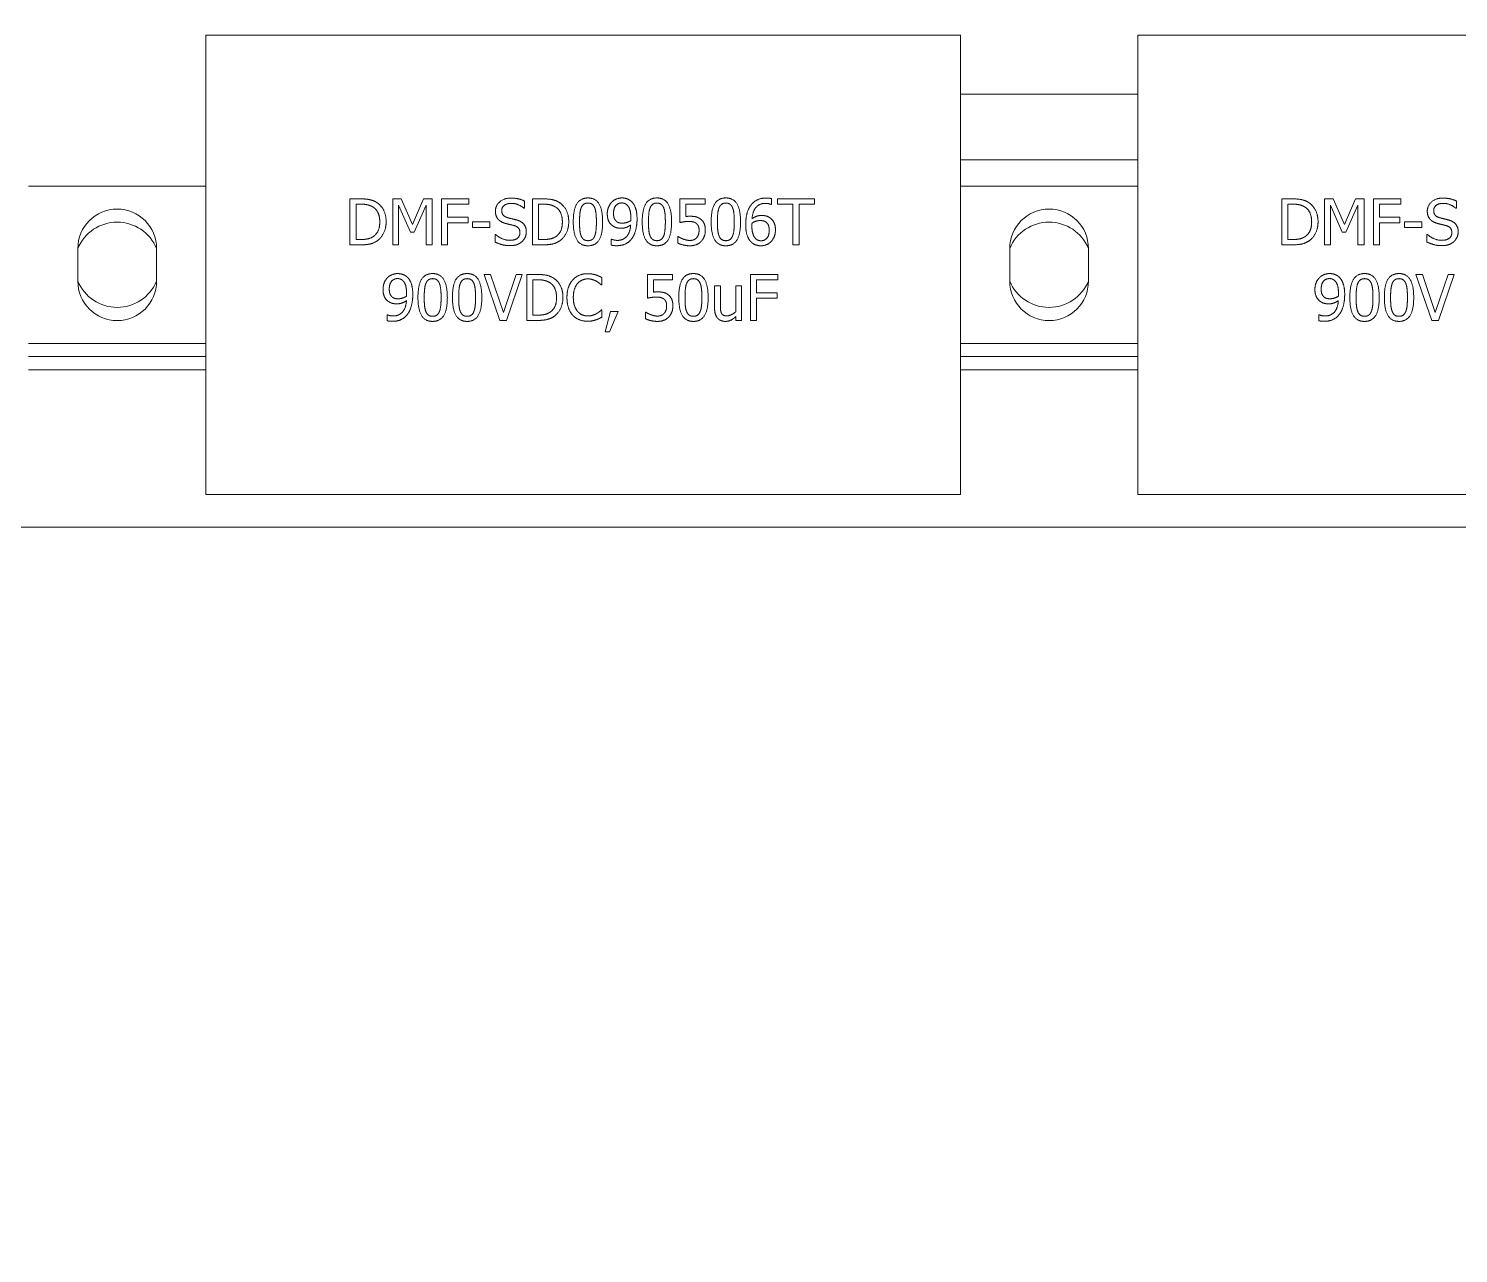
# Model space of a CAD drawing. Header units: millimetres. Extents: x 0 to 5940, y 0 to 4200.
# Drawn here: x 4458.3 to 4567.2, y 2918.2 to 3011.5 of the extents above; entities that cross this region are included whole.
import ezdxf

# ---------------------------------------------------------------- set-up
doc = ezdxf.new("R2010")
doc.units = ezdxf.units.MM
doc.header["$LTSCALE"] = 10
doc.layers.add('가시적인 것(ISO)', color=3, linetype='Continuous', lineweight=5, true_color=0x00ff00)
doc.layers.add('해치(ISO)', color=7, linetype='Continuous', lineweight=5)

msp = doc.modelspace()

# ---------------------------------------------------------------- hatches: boundary and pattern name
at = {"layer": '해치(ISO)'}
h = msp.add_hatch(dxfattribs=at)
h.set_pattern_fill('ANSI31', color=256, scale=254, angle=75.00018, style=0)
h.set_pattern_definition([(120.0002, (0, 0), (-27.49626, -15.87508), [])])
edge = h.paths.add_edge_path()
edge.add_line((4837.737, 3517.714), (4865.237, 3517.714))
edge.add_ellipse((4865.237, 3513.214), major_axis=(0, 4.5), ratio=1, start_angle=270, end_angle=360, ccw=False)
edge.add_line((4869.737, 3513.214), (4869.737, 3485.714))
edge.add_ellipse((4872.737, 3485.714), major_axis=(-3, 0), ratio=1, start_angle=0, end_angle=90)
edge.add_line((4872.737, 3482.714), (4874.737, 3482.714))
edge.add_line((4874.737, 3482.714), (4874.737, 3522.714))
edge.add_line((4874.737, 3522.714), (4834.737, 3522.714))
edge.add_line((4834.737, 3522.714), (4834.737, 3520.714))
edge.add_ellipse((4837.737, 3520.714), major_axis=(-3, 0), ratio=1, start_angle=0, end_angle=90)
edge = h.paths.add_edge_path()
edge.add_line((4079.337, 3482.714), (4081.337, 3482.714))
edge.add_ellipse((4081.337, 3485.714), major_axis=(0, -3), ratio=1, start_angle=0, end_angle=90)
edge.add_line((4084.337, 3485.714), (4084.337, 3513.214))
edge.add_ellipse((4088.837, 3513.214), major_axis=(-4.5, 0), ratio=1, start_angle=270, end_angle=360, ccw=False)
edge.add_line((4088.837, 3517.714), (4116.337, 3517.714))
edge.add_ellipse((4116.337, 3520.714), major_axis=(0, -3), ratio=1, start_angle=0, end_angle=90)
edge.add_line((4119.337, 3520.714), (4119.337, 3522.714))
edge.add_line((4119.337, 3522.714), (4079.337, 3522.714))
edge.add_line((4079.337, 3522.714), (4079.337, 3482.714))
edge = h.paths.add_edge_path()
edge.add_line((4079.337, 2817.314), (4079.337, 2777.314))
edge.add_line((4079.337, 2777.314), (4119.337, 2777.314))
edge.add_line((4119.337, 2777.314), (4119.337, 2779.314))
edge.add_ellipse((4116.337, 2779.314), major_axis=(3, 0), ratio=1, start_angle=0, end_angle=90)
edge.add_line((4116.337, 2782.314), (4088.576, 2782.314))
edge.add_ellipse((4088.576, 2786.814), major_axis=(0, -4.5), ratio=1, start_angle=269.50889, end_angle=360, ccw=False)
edge.add_line((4084.076, 2786.853), (4084.311, 2814.289))
edge.add_ellipse((4081.311, 2814.314), major_axis=(3, -0.026), ratio=1, start_angle=0, end_angle=90.49111)
edge.add_line((4081.311, 2817.314), (4079.337, 2817.314))
edge = h.paths.add_edge_path()
edge.add_line((4869.763, 2814.289), (4869.998, 2786.853))
edge.add_ellipse((4865.499, 2786.814), major_axis=(4.5, 0.039), ratio=1, start_angle=269.50889, end_angle=360, ccw=False)
edge.add_line((4865.499, 2782.314), (4837.737, 2782.314))
edge.add_ellipse((4837.737, 2779.314), major_axis=(0, 3), ratio=1, start_angle=0, end_angle=90)
edge.add_line((4834.737, 2779.314), (4834.737, 2777.314))
edge.add_line((4834.737, 2777.314), (4874.737, 2777.314))
edge.add_line((4874.737, 2777.314), (4874.737, 2817.314))
edge.add_line((4874.737, 2817.314), (4872.763, 2817.314))
edge.add_ellipse((4872.763, 2814.314), major_axis=(0, 3), ratio=1, start_angle=0, end_angle=90.49111)

# ---------------------------------------------------------------- linework, layer by layer
at = {"layer": '가시적인 것(ISO)'}
for p, q in [((4529.287, 3011.014), (4471.787, 3011.014)), ((4471.787, 3011.014), (4471.787, 2976.014)), ((4529.287, 2976.014), (4529.287, 3011.014)), ((4600.287, 3011.014), (4542.787, 3011.014)), ((4542.787, 3011.014), (4542.787, 2976.014)), ((4529.287, 3006.514), (4542.787, 3006.514)), ((4529.287, 3001.514), (4542.787, 3001.514)), ((4458.287, 2999.514), (4471.787, 2999.514)), ((4529.287, 2999.514), (4542.787, 2999.514)), ((4482.769, 2998.536), (4483.566, 2998.536)), ((4482.769, 2995.036), (4482.769, 2998.536)), ((4483.588, 2998.133), (4483.234, 2998.133)), ((4483.234, 2998.133), (4483.234, 2995.439)), ((4486.033, 2998.536), (4486.669, 2998.536)), ((4486.033, 2995.036), (4486.033, 2998.536)), ((4486.467, 2998.051), (4486.467, 2995.036)), ((4487.372, 2996.001), (4486.467, 2998.051)), ((4486.669, 2998.536), (4487.542, 2996.588)), ((4487.542, 2996.588), (4488.387, 2998.536)), ((4488.569, 2998.051), (4487.656, 2996.001)), ((4488.387, 2998.536), (4489.034, 2998.536)), ((4488.569, 2995.036), (4488.569, 2998.051)), ((4489.034, 2998.536), (4489.034, 2995.036)), ((4489.743, 2998.536), (4491.836, 2998.536)), ((4489.743, 2995.036), (4489.743, 2998.536)), ((4490.208, 2998.122), (4490.208, 2997.135)), ((4491.836, 2998.122), (4490.208, 2998.122)), ((4491.836, 2998.536), (4491.836, 2998.122)), ((4496.071, 2998.372), (4496.071, 2997.816)), ((4496.681, 2998.536), (4497.478, 2998.536)), ((4496.681, 2995.036), (4496.681, 2998.536)), ((4497.5, 2998.133), (4497.146, 2998.133)), ((4497.146, 2998.133), (4497.146, 2995.439)), ((4507.907, 2998.536), (4509.827, 2998.536)), ((4507.907, 2996.732), (4507.907, 2998.536)), ((4508.358, 2998.125), (4508.358, 2997.192)), ((4509.827, 2998.125), (4508.358, 2998.125)), ((4509.827, 2998.536), (4509.827, 2998.125)), ((4514.887, 2998.102), (4514.867, 2998.102)), ((4514.887, 2998.553), (4514.887, 2998.102)), ((4515.346, 2998.536), (4518.16, 2998.536)), ((4515.346, 2998.122), (4515.346, 2998.536)), ((4516.521, 2998.122), (4515.346, 2998.122)), ((4516.521, 2995.036), (4516.521, 2998.122)), ((4516.986, 2998.122), (4516.986, 2995.036)), ((4518.16, 2998.122), (4516.986, 2998.122)), ((4518.16, 2998.536), (4518.16, 2998.122)), ((4553.769, 2998.536), (4554.566, 2998.536)), ((4553.769, 2995.036), (4553.769, 2998.536)), ((4554.588, 2998.133), (4554.234, 2998.133)), ((4554.234, 2998.133), (4554.234, 2995.439)), ((4557.033, 2998.536), (4557.669, 2998.536)), ((4557.033, 2995.036), (4557.033, 2998.536)), ((4557.467, 2998.051), (4557.467, 2995.036)), ((4558.372, 2996.001), (4557.467, 2998.051)), ((4557.669, 2998.536), (4558.542, 2996.588)), ((4558.542, 2996.588), (4559.387, 2998.536)), ((4559.569, 2998.051), (4558.656, 2996.001)), ((4559.387, 2998.536), (4560.034, 2998.536)), ((4559.569, 2995.036), (4559.569, 2998.051)), ((4560.034, 2998.536), (4560.034, 2995.036)), ((4560.743, 2998.536), (4562.836, 2998.536)), ((4560.743, 2995.036), (4560.743, 2998.536)), ((4561.208, 2998.122), (4561.208, 2997.135)), ((4562.836, 2998.122), (4561.208, 2998.122)), ((4562.836, 2998.536), (4562.836, 2998.122)), ((4567.071, 2998.372), (4567.071, 2997.816)), ((4490.208, 2997.135), (4491.768, 2997.135)), ((4491.768, 2997.135), (4491.768, 2996.721)), ((4496.071, 2997.816), (4496.037, 2997.816)), ((4561.208, 2997.135), (4562.768, 2997.135)), ((4562.768, 2997.135), (4562.768, 2996.721)), ((4567.071, 2997.816), (4567.037, 2997.816)), ((4487.656, 2996.001), (4487.372, 2996.001)), ((4490.208, 2996.721), (4490.208, 2995.036)), ((4491.768, 2996.721), (4490.208, 2996.721)), ((4492.111, 2996.78), (4493.436, 2996.78)), ((4492.111, 2996.355), (4492.111, 2996.78)), ((4493.436, 2996.355), (4492.111, 2996.355)), ((4493.436, 2996.78), (4493.436, 2996.355)), ((4493.827, 2995.83), (4493.861, 2995.83)), ((4493.827, 2995.246), (4493.827, 2995.83)), ((4558.656, 2996.001), (4558.372, 2996.001)), ((4561.208, 2996.721), (4561.208, 2995.036)), ((4562.768, 2996.721), (4561.208, 2996.721)), ((4563.111, 2996.78), (4564.436, 2996.78)), ((4563.111, 2996.355), (4563.111, 2996.78)), ((4564.436, 2996.355), (4563.111, 2996.355)), ((4564.436, 2996.78), (4564.436, 2996.355)), ((4564.827, 2995.83), (4564.861, 2995.83)), ((4564.827, 2995.246), (4564.827, 2995.83)), ((4462.037, 2992.264), (4462.037, 2994.764)), ((4468.037, 2994.764), (4468.037, 2992.264)), ((4483.574, 2995.036), (4482.769, 2995.036)), ((4483.234, 2995.439), (4483.588, 2995.439)), ((4486.467, 2995.036), (4486.033, 2995.036)), ((4489.034, 2995.036), (4488.569, 2995.036)), ((4490.208, 2995.036), (4489.743, 2995.036)), ((4497.486, 2995.036), (4496.681, 2995.036)), ((4497.146, 2995.439), (4497.5, 2995.439)), ((4502.679, 2995.467), (4502.702, 2995.467)), ((4502.679, 2995.016), (4502.679, 2995.467)), ((4507.762, 2995.657), (4507.796, 2995.657)), ((4507.762, 2995.161), (4507.762, 2995.657)), ((4516.986, 2995.036), (4516.521, 2995.036)), ((4533.037, 2992.264), (4533.037, 2994.764)), ((4539.037, 2994.764), (4539.037, 2992.264)), ((4554.574, 2995.036), (4553.769, 2995.036)), ((4554.234, 2995.439), (4554.588, 2995.439)), ((4557.467, 2995.036), (4557.033, 2995.036)), ((4560.034, 2995.036), (4559.569, 2995.036)), ((4561.208, 2995.036), (4560.743, 2995.036)), ((4492.991, 2992.774), (4493.49, 2992.774)), ((4494.196, 2989.274), (4492.991, 2992.774)), ((4493.49, 2992.774), (4494.46, 2989.866)), ((4494.46, 2989.866), (4495.43, 2992.774)), ((4495.904, 2992.774), (4494.698, 2989.274)), ((4495.43, 2992.774), (4495.904, 2992.774)), ((4496.238, 2992.774), (4497.035, 2992.774)), ((4496.238, 2989.274), (4496.238, 2992.774)), ((4501.959, 2992.541), (4501.959, 2991.979)), ((4505.436, 2992.774), (4507.357, 2992.774)), ((4505.436, 2990.97), (4505.436, 2992.774)), ((4507.357, 2992.774), (4507.357, 2992.362)), ((4513.29, 2992.774), (4515.383, 2992.774)), ((4513.29, 2989.274), (4513.29, 2992.774)), ((4515.383, 2992.774), (4515.383, 2992.359)), ((4563.991, 2992.774), (4564.49, 2992.774)), ((4565.196, 2989.274), (4563.991, 2992.774)), ((4564.49, 2992.774), (4565.46, 2989.866)), ((4565.46, 2989.866), (4566.43, 2992.774)), ((4566.904, 2992.774), (4565.698, 2989.274)), ((4566.43, 2992.774), (4566.904, 2992.774)), ((4497.058, 2992.371), (4496.703, 2992.371)), ((4496.703, 2992.371), (4496.703, 2989.676)), ((4501.959, 2991.979), (4501.922, 2991.979)), ((4505.887, 2992.362), (4505.887, 2991.429)), ((4507.357, 2992.362), (4505.887, 2992.362)), ((4510.553, 2991.9), (4510.996, 2991.9)), ((4510.553, 2990.195), (4510.553, 2991.9)), ((4510.996, 2991.9), (4510.996, 2990.402)), ((4512.173, 2991.9), (4512.615, 2991.9)), ((4512.173, 2989.937), (4512.173, 2991.9)), ((4512.615, 2991.9), (4512.615, 2989.274)), ((4513.755, 2992.359), (4513.755, 2991.372)), ((4515.383, 2992.359), (4513.755, 2992.359)), ((4513.755, 2991.372), (4515.315, 2991.372)), ((4515.315, 2991.372), (4515.315, 2990.958)), ((4513.755, 2990.958), (4513.755, 2989.274)), ((4515.315, 2990.958), (4513.755, 2990.958)), ((4485.594, 2989.705), (4485.616, 2989.705)), ((4485.594, 2989.254), (4485.594, 2989.705)), ((4494.698, 2989.274), (4494.196, 2989.274)), ((4497.044, 2989.274), (4496.238, 2989.274)), ((4496.703, 2989.676), (4497.058, 2989.676)), ((4501.925, 2990.068), (4501.959, 2990.068)), ((4501.959, 2990.068), (4501.959, 2989.512)), ((4502.211, 2988.403), (4502.626, 2989.943)), ((4503.213, 2989.943), (4502.555, 2988.403)), ((4502.626, 2989.943), (4503.213, 2989.943)), ((4505.292, 2989.895), (4505.326, 2989.895)), ((4505.292, 2989.398), (4505.292, 2989.895)), ((4512.173, 2989.274), (4512.173, 2989.563)), ((4512.615, 2989.274), (4512.173, 2989.274)), ((4513.755, 2989.274), (4513.29, 2989.274)), ((4556.594, 2989.705), (4556.616, 2989.705)), ((4556.594, 2989.254), (4556.594, 2989.705)), ((4565.698, 2989.274), (4565.196, 2989.274)), ((4502.555, 2988.403), (4502.211, 2988.403)), ((4471.787, 2987.514), (4458.287, 2987.514)), ((4542.787, 2987.514), (4529.287, 2987.514)), ((4471.787, 2986.514), (4458.287, 2986.514)), ((4542.787, 2986.514), (4529.287, 2986.514)), ((4471.787, 2985.514), (4458.287, 2985.514)), ((4542.787, 2985.514), (4529.287, 2985.514)), ((4471.787, 2976.014), (4529.287, 2976.014)), ((4542.787, 2976.014), (4600.287, 2976.014)), ((4367.037, 2973.514), (4647.537, 2973.514))]:
    msp.add_line(p, q, dxfattribs=at)
for centre, radius, start, end in [((4465.037, 2994.764), 3, 0, 180), ((4536.037, 2994.764), 3, 0, 180), ((4465.037, 2993.514), 3.25, 22.61986, 157.38014), ((4536.037, 2993.514), 3.25, 22.61986, 157.38014), ((4465.037, 2993.514), 3.25, 202.61986, 337.38014), ((4465.037, 2992.264), 3, 180, 0), ((4536.037, 2993.514), 3.25, 202.61986, 337.38014), ((4536.037, 2992.264), 3, 180, 0)]:
    msp.add_arc(centre, radius, start, end, dxfattribs=at)
for points in [[(4483.566, 2998.536), (4484.059, 2998.536), (4484.621, 2998.389), (4484.819, 2998.258)], [(4484.513, 2997.924), (4484.326, 2998.034), (4483.903, 2998.133), (4483.588, 2998.133)], [(4485.043, 2996.789), (4485.043, 2997.192), (4484.777, 2997.762), (4484.513, 2997.924)], [(4484.819, 2998.258), (4485.157, 2998.034), (4485.528, 2997.294), (4485.528, 2996.783)], [(4493.853, 2997.597), (4493.853, 2998.023), (4494.517, 2998.599), (4495.03, 2998.599)], [(4495.061, 2998.196), (4494.738, 2998.196), (4494.338, 2997.892), (4494.338, 2997.646)], [(4495.03, 2998.599), (4495.325, 2998.599), (4495.847, 2998.482), (4496.071, 2998.372)], [(4496.037, 2997.816), (4495.87, 2997.969), (4495.348, 2998.196), (4495.061, 2998.196)], [(4497.478, 2998.536), (4497.971, 2998.536), (4498.533, 2998.389), (4498.731, 2998.258)], [(4498.425, 2997.924), (4498.238, 2998.034), (4497.815, 2998.133), (4497.5, 2998.133)], [(4498.955, 2996.789), (4498.955, 2997.192), (4498.689, 2997.762), (4498.425, 2997.924)], [(4498.731, 2998.258), (4499.069, 2998.034), (4499.44, 2997.294), (4499.44, 2996.783)], [(4499.786, 2996.783), (4499.786, 2997.731), (4500.334, 2998.607), (4500.907, 2998.607)], [(4500.907, 2998.219), (4500.711, 2998.219), (4500.459, 2998.034), (4500.385, 2997.85)], [(4500.907, 2998.607), (4501.483, 2998.607), (4502.024, 2997.699), (4502.024, 2996.786)], [(4501.42, 2997.855), (4501.349, 2998.034), (4501.102, 2998.219), (4500.907, 2998.219)], [(4502.376, 2997.399), (4502.376, 2997.668), (4502.552, 2998.116), (4502.705, 2998.278)], [(4502.705, 2998.278), (4502.85, 2998.434), (4503.272, 2998.607), (4503.488, 2998.607)], [(4503.485, 2998.224), (4503.196, 2998.224), (4502.852, 2997.81), (4502.852, 2997.419)], [(4503.925, 2998.026), (4503.823, 2998.139), (4503.61, 2998.224), (4503.485, 2998.224)], [(4503.488, 2998.607), (4503.729, 2998.607), (4504.12, 2998.445), (4504.265, 2998.292)], [(4504.171, 2997.101), (4504.171, 2997.456), (4504.041, 2997.904), (4503.925, 2998.026)], [(4504.265, 2998.292), (4504.446, 2998.099), (4504.645, 2997.475), (4504.645, 2996.996)], [(4505.039, 2996.783), (4505.039, 2997.731), (4505.587, 2998.607), (4506.16, 2998.607)], [(4506.16, 2998.219), (4505.964, 2998.219), (4505.711, 2998.034), (4505.638, 2997.85)], [(4506.16, 2998.607), (4506.735, 2998.607), (4507.277, 2997.699), (4507.277, 2996.786)], [(4506.673, 2997.855), (4506.602, 2998.034), (4506.355, 2998.219), (4506.16, 2998.219)], [(4510.292, 2996.783), (4510.292, 2997.731), (4510.84, 2998.607), (4511.412, 2998.607)], [(4511.412, 2998.219), (4511.217, 2998.219), (4510.964, 2998.034), (4510.891, 2997.85)], [(4511.412, 2998.607), (4511.988, 2998.607), (4512.53, 2997.699), (4512.53, 2996.786)], [(4511.926, 2997.855), (4511.855, 2998.034), (4511.608, 2998.219), (4511.412, 2998.219)], [(4512.921, 2996.573), (4512.921, 2997.03), (4513.109, 2997.765), (4513.304, 2998.037)], [(4513.304, 2998.037), (4513.494, 2998.304), (4514.096, 2998.601), (4514.49, 2998.601)], [(4514.427, 2998.196), (4513.991, 2998.196), (4513.455, 2997.606), (4513.404, 2997.027)], [(4514.867, 2998.102), (4514.802, 2998.136), (4514.564, 2998.196), (4514.427, 2998.196)], [(4514.49, 2998.601), (4514.606, 2998.601), (4514.81, 2998.579), (4514.887, 2998.553)], [(4554.566, 2998.536), (4555.059, 2998.536), (4555.621, 2998.389), (4555.819, 2998.258)], [(4555.513, 2997.924), (4555.326, 2998.034), (4554.903, 2998.133), (4554.588, 2998.133)], [(4556.043, 2996.789), (4556.043, 2997.192), (4555.777, 2997.762), (4555.513, 2997.924)], [(4555.819, 2998.258), (4556.157, 2998.034), (4556.528, 2997.294), (4556.528, 2996.783)], [(4564.853, 2997.597), (4564.853, 2998.023), (4565.517, 2998.599), (4566.03, 2998.599)], [(4566.061, 2998.196), (4565.738, 2998.196), (4565.338, 2997.892), (4565.338, 2997.646)], [(4566.03, 2998.599), (4566.325, 2998.599), (4566.847, 2998.482), (4567.071, 2998.372)], [(4567.037, 2997.816), (4566.87, 2997.969), (4566.348, 2998.196), (4566.061, 2998.196)], [(4494.08, 2996.965), (4493.972, 2997.081), (4493.853, 2997.393), (4493.853, 2997.597)], [(4494.658, 2996.656), (4494.477, 2996.704), (4494.19, 2996.849), (4494.08, 2996.965)], [(4494.338, 2997.646), (4494.338, 2997.424), (4494.573, 2997.161), (4494.795, 2997.101)], [(4494.795, 2997.101), (4494.942, 2997.061), (4495.37, 2996.959), (4495.512, 2996.917)], [(4495.512, 2996.917), (4495.872, 2996.806), (4496.207, 2996.361), (4496.207, 2996.035)], [(4500.385, 2997.85), (4500.314, 2997.671), (4500.263, 2997.127), (4500.263, 2996.783)], [(4501.548, 2996.786), (4501.548, 2997.146), (4501.491, 2997.677), (4501.42, 2997.855)], [(4502.756, 2996.505), (4502.569, 2996.65), (4502.376, 2997.09), (4502.376, 2997.399)], [(4502.852, 2997.419), (4502.852, 2997.197), (4502.966, 2996.911), (4503.091, 2996.809)], [(4503.536, 2996.687), (4503.686, 2996.687), (4504.032, 2996.792), (4504.163, 2996.88)], [(4504.163, 2996.88), (4504.166, 2996.914), (4504.171, 2997.03), (4504.171, 2997.101)], [(4504.645, 2996.996), (4504.645, 2996.562), (4504.449, 2995.785), (4504.259, 2995.527)], [(4505.638, 2997.85), (4505.567, 2997.671), (4505.516, 2997.127), (4505.516, 2996.783)], [(4506.801, 2996.786), (4506.801, 2997.146), (4506.744, 2997.677), (4506.673, 2997.855)], [(4508.599, 2996.817), (4508.406, 2996.817), (4508.023, 2996.758), (4507.907, 2996.732)], [(4508.358, 2997.192), (4508.443, 2997.203), (4508.607, 2997.212), (4508.675, 2997.212)], [(4509.172, 2996.656), (4509.073, 2996.744), (4508.778, 2996.817), (4508.599, 2996.817)], [(4508.675, 2997.212), (4508.945, 2997.212), (4509.316, 2997.124), (4509.487, 2996.993)], [(4509.487, 2996.993), (4509.66, 2996.863), (4509.847, 2996.466), (4509.847, 2996.148)], [(4510.891, 2997.85), (4510.82, 2997.671), (4510.769, 2997.127), (4510.769, 2996.783)], [(4512.053, 2996.786), (4512.053, 2997.146), (4511.997, 2997.677), (4511.926, 2997.855)], [(4513.404, 2997.027), (4513.571, 2997.144), (4513.923, 2997.271), (4514.132, 2997.271)], [(4514.028, 2996.883), (4513.863, 2996.883), (4513.554, 2996.783), (4513.404, 2996.69)], [(4514.476, 2996.761), (4514.382, 2996.834), (4514.149, 2996.883), (4514.028, 2996.883)], [(4514.132, 2997.271), (4514.337, 2997.271), (4514.643, 2997.189), (4514.81, 2997.064)], [(4514.81, 2997.064), (4515.003, 2996.919), (4515.19, 2996.471), (4515.19, 2996.171)], [(4565.08, 2996.965), (4564.972, 2997.081), (4564.853, 2997.393), (4564.853, 2997.597)], [(4565.658, 2996.656), (4565.477, 2996.704), (4565.19, 2996.849), (4565.08, 2996.965)], [(4565.338, 2997.646), (4565.338, 2997.424), (4565.573, 2997.161), (4565.795, 2997.101)], [(4565.795, 2997.101), (4565.942, 2997.061), (4566.37, 2996.959), (4566.512, 2996.917)], [(4566.512, 2996.917), (4566.872, 2996.806), (4567.207, 2996.361), (4567.207, 2996.035)], [(4484.555, 2995.671), (4484.799, 2995.836), (4485.043, 2996.381), (4485.043, 2996.789)], [(4485.528, 2996.783), (4485.528, 2996.304), (4485.14, 2995.533), (4484.814, 2995.317)], [(4493.861, 2995.83), (4494.091, 2995.615), (4494.673, 2995.377), (4494.942, 2995.377)], [(4495.291, 2996.497), (4495.129, 2996.542), (4494.86, 2996.605), (4494.658, 2996.656)], [(4494.942, 2995.377), (4495.328, 2995.377), (4495.722, 2995.697), (4495.722, 2995.961)], [(4495.722, 2995.961), (4495.722, 2996.171), (4495.515, 2996.432), (4495.291, 2996.497)], [(4496.207, 2996.035), (4496.207, 2995.827), (4496.04, 2995.43), (4495.889, 2995.291)], [(4498.468, 2995.671), (4498.711, 2995.836), (4498.955, 2996.381), (4498.955, 2996.789)], [(4499.44, 2996.783), (4499.44, 2996.304), (4499.052, 2995.533), (4498.726, 2995.317)], [(4500.907, 2994.962), (4500.328, 2994.962), (4499.786, 2995.862), (4499.786, 2996.783)], [(4500.263, 2996.783), (4500.263, 2996.415), (4500.308, 2995.921), (4500.382, 2995.728)], [(4500.382, 2995.728), (4500.45, 2995.547), (4500.703, 2995.351), (4500.907, 2995.351)], [(4502.024, 2996.786), (4502.024, 2995.845), (4501.477, 2994.962), (4500.907, 2994.962)], [(4501.423, 2995.72), (4501.491, 2995.893), (4501.548, 2996.426), (4501.548, 2996.786)], [(4503.431, 2996.298), (4503.238, 2996.298), (4502.918, 2996.383), (4502.756, 2996.505)], [(4503.091, 2996.809), (4503.181, 2996.735), (4503.406, 2996.687), (4503.536, 2996.687)], [(4503.139, 2995.374), (4503.598, 2995.374), (4504.123, 2995.981), (4504.16, 2996.542)], [(4504.16, 2996.542), (4503.973, 2996.415), (4503.632, 2996.298), (4503.431, 2996.298)], [(4506.16, 2994.962), (4505.581, 2994.962), (4505.039, 2995.862), (4505.039, 2996.783)], [(4505.516, 2996.783), (4505.516, 2996.415), (4505.561, 2995.921), (4505.635, 2995.728)], [(4505.635, 2995.728), (4505.703, 2995.547), (4505.955, 2995.351), (4506.16, 2995.351)], [(4507.277, 2996.786), (4507.277, 2995.845), (4506.73, 2994.962), (4506.16, 2994.962)], [(4506.676, 2995.72), (4506.744, 2995.893), (4506.801, 2996.426), (4506.801, 2996.786)], [(4509.37, 2996.151), (4509.37, 2996.338), (4509.268, 2996.576), (4509.172, 2996.656)], [(4509.192, 2995.581), (4509.28, 2995.686), (4509.37, 2995.964), (4509.37, 2996.151)], [(4509.847, 2996.148), (4509.847, 2995.896), (4509.685, 2995.464), (4509.538, 2995.306)], [(4511.412, 2994.962), (4510.834, 2994.962), (4510.292, 2995.862), (4510.292, 2996.783)], [(4510.769, 2996.783), (4510.769, 2996.415), (4510.814, 2995.921), (4510.888, 2995.728)], [(4510.888, 2995.728), (4510.956, 2995.547), (4511.208, 2995.351), (4511.412, 2995.351)], [(4512.53, 2996.786), (4512.53, 2995.845), (4511.983, 2994.962), (4511.412, 2994.962)], [(4511.929, 2995.72), (4511.997, 2995.893), (4512.053, 2996.426), (4512.053, 2996.786)], [(4513.307, 2995.28), (4513.126, 2995.47), (4512.921, 2996.108), (4512.921, 2996.573)], [(4513.404, 2996.69), (4513.401, 2996.639), (4513.395, 2996.542), (4513.395, 2996.469)], [(4513.395, 2996.469), (4513.395, 2996.105), (4513.537, 2995.66), (4513.645, 2995.544)], [(4514.081, 2995.345), (4514.365, 2995.345), (4514.714, 2995.748), (4514.714, 2996.151)], [(4514.714, 2996.151), (4514.714, 2996.366), (4514.6, 2996.659), (4514.476, 2996.761)], [(4515.19, 2996.171), (4515.19, 2995.901), (4515.012, 2995.445), (4514.861, 2995.291)], [(4555.555, 2995.671), (4555.799, 2995.836), (4556.043, 2996.381), (4556.043, 2996.789)], [(4556.528, 2996.783), (4556.528, 2996.304), (4556.14, 2995.533), (4555.814, 2995.317)], [(4564.861, 2995.83), (4565.091, 2995.615), (4565.673, 2995.377), (4565.942, 2995.377)], [(4566.291, 2996.497), (4566.129, 2996.542), (4565.86, 2996.605), (4565.658, 2996.656)], [(4565.942, 2995.377), (4566.328, 2995.377), (4566.722, 2995.697), (4566.722, 2995.961)], [(4566.722, 2995.961), (4566.722, 2996.171), (4566.515, 2996.432), (4566.291, 2996.497)], [(4567.207, 2996.035), (4567.207, 2995.827), (4567.04, 2995.43), (4566.889, 2995.291)], [(4484.814, 2995.317), (4484.547, 2995.15), (4484, 2995.036), (4483.574, 2995.036)], [(4483.588, 2995.439), (4483.897, 2995.439), (4484.365, 2995.538), (4484.555, 2995.671)], [(4494.976, 2994.974), (4494.596, 2994.974), (4494.063, 2995.133), (4493.827, 2995.246)], [(4495.889, 2995.291), (4495.722, 2995.138), (4495.297, 2994.974), (4494.976, 2994.974)], [(4498.726, 2995.317), (4498.459, 2995.15), (4497.912, 2995.036), (4497.486, 2995.036)], [(4497.5, 2995.439), (4497.81, 2995.439), (4498.278, 2995.538), (4498.468, 2995.671)], [(4500.907, 2995.351), (4501.1, 2995.351), (4501.352, 2995.535), (4501.423, 2995.72)], [(4503.077, 2994.968), (4502.983, 2994.968), (4502.77, 2994.988), (4502.679, 2995.016)], [(4502.702, 2995.467), (4502.762, 2995.433), (4503.011, 2995.374), (4503.139, 2995.374)], [(4504.259, 2995.527), (4504.058, 2995.255), (4503.491, 2994.968), (4503.077, 2994.968)], [(4506.16, 2995.351), (4506.352, 2995.351), (4506.605, 2995.535), (4506.676, 2995.72)], [(4508.678, 2994.962), (4508.429, 2994.962), (4507.941, 2995.073), (4507.762, 2995.161)], [(4507.796, 2995.657), (4507.85, 2995.618), (4508.051, 2995.516), (4508.173, 2995.47)], [(4508.173, 2995.47), (4508.312, 2995.422), (4508.542, 2995.368), (4508.687, 2995.368)], [(4509.538, 2995.306), (4509.39, 2995.147), (4508.951, 2994.962), (4508.678, 2994.962)], [(4508.687, 2995.368), (4508.829, 2995.368), (4509.095, 2995.47), (4509.192, 2995.581)], [(4511.412, 2995.351), (4511.605, 2995.351), (4511.858, 2995.535), (4511.929, 2995.72)], [(4514.079, 2994.962), (4513.843, 2994.962), (4513.455, 2995.121), (4513.307, 2995.28)], [(4513.645, 2995.544), (4513.744, 2995.433), (4513.959, 2995.345), (4514.081, 2995.345)], [(4514.861, 2995.291), (4514.705, 2995.13), (4514.314, 2994.962), (4514.079, 2994.962)], [(4555.814, 2995.317), (4555.547, 2995.15), (4555, 2995.036), (4554.574, 2995.036)], [(4554.588, 2995.439), (4554.897, 2995.439), (4555.365, 2995.538), (4555.555, 2995.671)], [(4565.976, 2994.974), (4565.596, 2994.974), (4565.063, 2995.133), (4564.827, 2995.246)], [(4566.889, 2995.291), (4566.722, 2995.138), (4566.297, 2994.974), (4565.976, 2994.974)], [(4485.29, 2991.636), (4485.29, 2991.906), (4485.466, 2992.354), (4485.619, 2992.515)], [(4485.619, 2992.515), (4485.764, 2992.671), (4486.186, 2992.844), (4486.402, 2992.844)], [(4486.399, 2992.462), (4486.11, 2992.462), (4485.767, 2992.047), (4485.767, 2991.656)], [(4486.839, 2992.263), (4486.737, 2992.376), (4486.524, 2992.462), (4486.399, 2992.462)], [(4486.402, 2992.844), (4486.643, 2992.844), (4487.034, 2992.683), (4487.179, 2992.53)], [(4487.179, 2992.53), (4487.361, 2992.337), (4487.559, 2991.713), (4487.559, 2991.233)], [(4487.953, 2991.021), (4487.953, 2991.968), (4488.501, 2992.844), (4489.074, 2992.844)], [(4489.074, 2992.456), (4488.878, 2992.456), (4488.626, 2992.271), (4488.552, 2992.087)], [(4489.074, 2992.844), (4489.649, 2992.844), (4490.191, 2991.937), (4490.191, 2991.024)], [(4489.587, 2992.093), (4489.516, 2992.271), (4489.269, 2992.456), (4489.074, 2992.456)], [(4490.58, 2991.021), (4490.58, 2991.968), (4491.127, 2992.844), (4491.7, 2992.844)], [(4491.7, 2992.456), (4491.504, 2992.456), (4491.252, 2992.271), (4491.178, 2992.087)], [(4491.7, 2992.844), (4492.276, 2992.844), (4492.818, 2991.937), (4492.818, 2991.024)], [(4492.214, 2992.093), (4492.143, 2992.271), (4491.896, 2992.456), (4491.7, 2992.456)], [(4497.035, 2992.774), (4497.529, 2992.774), (4498.09, 2992.626), (4498.289, 2992.496)], [(4498.289, 2992.496), (4498.626, 2992.271), (4498.998, 2991.531), (4498.998, 2991.021)], [(4499.741, 2992.354), (4499.951, 2992.589), (4500.524, 2992.836), (4500.878, 2992.836)], [(4500.878, 2992.836), (4501.054, 2992.836), (4501.363, 2992.785), (4501.494, 2992.745)], [(4501.494, 2992.745), (4501.607, 2992.708), (4501.843, 2992.603), (4501.959, 2992.541)], [(4507.822, 2991.021), (4507.822, 2991.968), (4508.369, 2992.844), (4508.942, 2992.844)], [(4508.942, 2992.456), (4508.746, 2992.456), (4508.494, 2992.271), (4508.42, 2992.087)], [(4508.942, 2992.844), (4509.518, 2992.844), (4510.06, 2991.937), (4510.06, 2991.024)], [(4509.455, 2992.093), (4509.384, 2992.271), (4509.138, 2992.456), (4508.942, 2992.456)], [(4556.29, 2991.636), (4556.29, 2991.906), (4556.466, 2992.354), (4556.619, 2992.515)], [(4556.619, 2992.515), (4556.764, 2992.671), (4557.186, 2992.844), (4557.402, 2992.844)], [(4557.399, 2992.462), (4557.11, 2992.462), (4556.767, 2992.047), (4556.767, 2991.656)], [(4557.839, 2992.263), (4557.737, 2992.376), (4557.524, 2992.462), (4557.399, 2992.462)], [(4557.402, 2992.844), (4557.643, 2992.844), (4558.034, 2992.683), (4558.179, 2992.53)], [(4558.179, 2992.53), (4558.361, 2992.337), (4558.559, 2991.713), (4558.559, 2991.233)], [(4558.953, 2991.021), (4558.953, 2991.968), (4559.501, 2992.844), (4560.074, 2992.844)], [(4560.074, 2992.456), (4559.878, 2992.456), (4559.626, 2992.271), (4559.552, 2992.087)], [(4560.074, 2992.844), (4560.649, 2992.844), (4561.191, 2991.937), (4561.191, 2991.024)], [(4560.587, 2992.093), (4560.516, 2992.271), (4560.269, 2992.456), (4560.074, 2992.456)], [(4561.58, 2991.021), (4561.58, 2991.968), (4562.127, 2992.844), (4562.7, 2992.844)], [(4562.7, 2992.456), (4562.504, 2992.456), (4562.252, 2992.271), (4562.178, 2992.087)], [(4562.7, 2992.844), (4563.276, 2992.844), (4563.818, 2991.937), (4563.818, 2991.024)], [(4563.214, 2992.093), (4563.143, 2992.271), (4562.896, 2992.456), (4562.7, 2992.456)], [(4485.67, 2990.743), (4485.483, 2990.887), (4485.29, 2991.327), (4485.29, 2991.636)], [(4485.767, 2991.656), (4485.767, 2991.435), (4485.88, 2991.148), (4486.005, 2991.046)], [(4487.085, 2991.338), (4487.085, 2991.693), (4486.955, 2992.141), (4486.839, 2992.263)], [(4488.552, 2992.087), (4488.481, 2991.908), (4488.43, 2991.364), (4488.43, 2991.021)], [(4489.715, 2991.024), (4489.715, 2991.384), (4489.658, 2991.914), (4489.587, 2992.093)], [(4491.178, 2992.087), (4491.107, 2991.908), (4491.056, 2991.364), (4491.056, 2991.021)], [(4492.341, 2991.024), (4492.341, 2991.384), (4492.284, 2991.914), (4492.214, 2992.093)], [(4497.983, 2992.161), (4497.795, 2992.271), (4497.373, 2992.371), (4497.058, 2992.371)], [(4498.513, 2991.026), (4498.513, 2991.429), (4498.246, 2991.999), (4497.983, 2992.161)], [(4499.304, 2991.021), (4499.304, 2991.46), (4499.528, 2992.113), (4499.741, 2992.354)], [(4500.101, 2992.079), (4499.954, 2991.9), (4499.789, 2991.358), (4499.789, 2991.021)], [(4500.876, 2992.439), (4500.652, 2992.439), (4500.252, 2992.254), (4500.101, 2992.079)], [(4501.528, 2992.271), (4501.395, 2992.345), (4501.08, 2992.439), (4500.876, 2992.439)], [(4501.922, 2991.979), (4501.86, 2992.036), (4501.667, 2992.195), (4501.528, 2992.271)], [(4505.887, 2991.429), (4505.972, 2991.44), (4506.137, 2991.449), (4506.205, 2991.449)], [(4506.205, 2991.449), (4506.474, 2991.449), (4506.846, 2991.361), (4507.016, 2991.231)], [(4508.42, 2992.087), (4508.349, 2991.908), (4508.298, 2991.364), (4508.298, 2991.021)], [(4509.583, 2991.024), (4509.583, 2991.384), (4509.526, 2991.914), (4509.455, 2992.093)], [(4556.67, 2990.743), (4556.483, 2990.887), (4556.29, 2991.327), (4556.29, 2991.636)], [(4556.767, 2991.656), (4556.767, 2991.435), (4556.88, 2991.148), (4557.005, 2991.046)], [(4558.085, 2991.338), (4558.085, 2991.693), (4557.955, 2992.141), (4557.839, 2992.263)], [(4559.552, 2992.087), (4559.481, 2991.908), (4559.43, 2991.364), (4559.43, 2991.021)], [(4560.715, 2991.024), (4560.715, 2991.384), (4560.658, 2991.914), (4560.587, 2992.093)], [(4562.178, 2992.087), (4562.107, 2991.908), (4562.056, 2991.364), (4562.056, 2991.021)], [(4563.341, 2991.024), (4563.341, 2991.384), (4563.284, 2991.914), (4563.214, 2992.093)], [(4486.345, 2990.536), (4486.152, 2990.536), (4485.832, 2990.621), (4485.67, 2990.743)], [(4486.005, 2991.046), (4486.096, 2990.972), (4486.32, 2990.924), (4486.45, 2990.924)], [(4486.053, 2989.611), (4486.513, 2989.611), (4487.037, 2990.218), (4487.074, 2990.78)], [(4487.074, 2990.78), (4486.887, 2990.652), (4486.547, 2990.536), (4486.345, 2990.536)], [(4486.45, 2990.924), (4486.6, 2990.924), (4486.946, 2991.029), (4487.077, 2991.117)], [(4487.077, 2991.117), (4487.08, 2991.151), (4487.085, 2991.267), (4487.085, 2991.338)], [(4487.559, 2991.233), (4487.559, 2990.799), (4487.363, 2990.022), (4487.173, 2989.764)], [(4489.074, 2989.2), (4488.495, 2989.2), (4487.953, 2990.099), (4487.953, 2991.021)], [(4488.43, 2991.021), (4488.43, 2990.652), (4488.475, 2990.158), (4488.549, 2989.966)], [(4490.191, 2991.024), (4490.191, 2990.082), (4489.644, 2989.2), (4489.074, 2989.2)], [(4489.59, 2989.957), (4489.658, 2990.13), (4489.715, 2990.663), (4489.715, 2991.024)], [(4491.7, 2989.2), (4491.122, 2989.2), (4490.58, 2990.099), (4490.58, 2991.021)], [(4491.056, 2991.021), (4491.056, 2990.652), (4491.102, 2990.158), (4491.175, 2989.966)], [(4492.818, 2991.024), (4492.818, 2990.082), (4492.27, 2989.2), (4491.7, 2989.2)], [(4492.216, 2989.957), (4492.284, 2990.13), (4492.341, 2990.663), (4492.341, 2991.024)], [(4498.025, 2989.909), (4498.269, 2990.073), (4498.513, 2990.618), (4498.513, 2991.026)], [(4498.998, 2991.021), (4498.998, 2990.541), (4498.609, 2989.77), (4498.283, 2989.554)], [(4499.744, 2989.671), (4499.534, 2989.897), (4499.304, 2990.578), (4499.304, 2991.021)], [(4499.789, 2991.021), (4499.789, 2990.66), (4499.962, 2990.141), (4500.113, 2989.963)], [(4506.128, 2991.055), (4505.936, 2991.055), (4505.553, 2990.995), (4505.436, 2990.97)], [(4506.701, 2990.893), (4506.602, 2990.981), (4506.307, 2991.055), (4506.128, 2991.055)], [(4506.9, 2990.388), (4506.9, 2990.575), (4506.798, 2990.814), (4506.701, 2990.893)], [(4506.721, 2989.818), (4506.809, 2989.923), (4506.9, 2990.201), (4506.9, 2990.388)], [(4507.016, 2991.231), (4507.189, 2991.1), (4507.376, 2990.703), (4507.376, 2990.385)], [(4507.376, 2990.385), (4507.376, 2990.133), (4507.215, 2989.702), (4507.067, 2989.543)], [(4508.942, 2989.2), (4508.363, 2989.2), (4507.822, 2990.099), (4507.822, 2991.021)], [(4508.298, 2991.021), (4508.298, 2990.652), (4508.344, 2990.158), (4508.417, 2989.966)], [(4510.06, 2991.024), (4510.06, 2990.082), (4509.512, 2989.2), (4508.942, 2989.2)], [(4509.458, 2989.957), (4509.526, 2990.13), (4509.583, 2990.663), (4509.583, 2991.024)], [(4510.996, 2990.402), (4510.996, 2990.192), (4511.027, 2989.917), (4511.081, 2989.815)], [(4557.345, 2990.536), (4557.152, 2990.536), (4556.832, 2990.621), (4556.67, 2990.743)], [(4557.005, 2991.046), (4557.096, 2990.972), (4557.32, 2990.924), (4557.45, 2990.924)], [(4557.053, 2989.611), (4557.513, 2989.611), (4558.037, 2990.218), (4558.074, 2990.78)], [(4558.074, 2990.78), (4557.887, 2990.652), (4557.547, 2990.536), (4557.345, 2990.536)], [(4557.45, 2990.924), (4557.6, 2990.924), (4557.946, 2991.029), (4558.077, 2991.117)], [(4558.077, 2991.117), (4558.08, 2991.151), (4558.085, 2991.267), (4558.085, 2991.338)], [(4558.559, 2991.233), (4558.559, 2990.799), (4558.363, 2990.022), (4558.173, 2989.764)], [(4560.074, 2989.2), (4559.495, 2989.2), (4558.953, 2990.099), (4558.953, 2991.021)], [(4559.43, 2991.021), (4559.43, 2990.652), (4559.475, 2990.158), (4559.549, 2989.966)], [(4561.191, 2991.024), (4561.191, 2990.082), (4560.644, 2989.2), (4560.074, 2989.2)], [(4560.59, 2989.957), (4560.658, 2990.13), (4560.715, 2990.663), (4560.715, 2991.024)], [(4562.7, 2989.2), (4562.122, 2989.2), (4561.58, 2990.099), (4561.58, 2991.021)], [(4562.056, 2991.021), (4562.056, 2990.652), (4562.102, 2990.158), (4562.175, 2989.966)], [(4563.818, 2991.024), (4563.818, 2990.082), (4563.27, 2989.2), (4562.7, 2989.2)], [(4563.216, 2989.957), (4563.284, 2990.13), (4563.341, 2990.663), (4563.341, 2991.024)], [(4485.991, 2989.205), (4485.897, 2989.205), (4485.684, 2989.225), (4485.594, 2989.254)], [(4485.616, 2989.705), (4485.676, 2989.671), (4485.925, 2989.611), (4486.053, 2989.611)], [(4487.173, 2989.764), (4486.972, 2989.492), (4486.405, 2989.205), (4485.991, 2989.205)], [(4488.549, 2989.966), (4488.617, 2989.784), (4488.87, 2989.588), (4489.074, 2989.588)], [(4489.074, 2989.588), (4489.267, 2989.588), (4489.519, 2989.773), (4489.59, 2989.957)], [(4491.175, 2989.966), (4491.243, 2989.784), (4491.496, 2989.588), (4491.7, 2989.588)], [(4491.7, 2989.588), (4491.893, 2989.588), (4492.145, 2989.773), (4492.216, 2989.957)], [(4498.283, 2989.554), (4498.017, 2989.387), (4497.469, 2989.274), (4497.044, 2989.274)], [(4497.058, 2989.676), (4497.367, 2989.676), (4497.835, 2989.776), (4498.025, 2989.909)], [(4500.87, 2989.211), (4500.53, 2989.211), (4499.954, 2989.441), (4499.744, 2989.671)], [(4500.113, 2989.963), (4500.26, 2989.79), (4500.654, 2989.614), (4500.876, 2989.614)], [(4501.494, 2989.313), (4501.341, 2989.262), (4501.08, 2989.211), (4500.87, 2989.211)], [(4500.876, 2989.614), (4501.077, 2989.614), (4501.42, 2989.713), (4501.553, 2989.787)], [(4501.959, 2989.512), (4501.843, 2989.458), (4501.639, 2989.359), (4501.494, 2989.313)], [(4501.553, 2989.787), (4501.681, 2989.861), (4501.871, 2990.014), (4501.925, 2990.068)], [(4506.208, 2989.2), (4505.958, 2989.2), (4505.47, 2989.31), (4505.292, 2989.398)], [(4505.326, 2989.895), (4505.38, 2989.855), (4505.581, 2989.753), (4505.703, 2989.707)], [(4505.703, 2989.707), (4505.842, 2989.659), (4506.072, 2989.605), (4506.216, 2989.605)], [(4507.067, 2989.543), (4506.92, 2989.384), (4506.48, 2989.2), (4506.208, 2989.2)], [(4506.216, 2989.605), (4506.358, 2989.605), (4506.625, 2989.707), (4506.721, 2989.818)], [(4508.417, 2989.966), (4508.485, 2989.784), (4508.738, 2989.588), (4508.942, 2989.588)], [(4508.942, 2989.588), (4509.135, 2989.588), (4509.387, 2989.773), (4509.458, 2989.957)], [(4510.791, 2989.435), (4510.678, 2989.557), (4510.553, 2989.929), (4510.553, 2990.195)], [(4511.376, 2989.2), (4511.205, 2989.2), (4510.902, 2989.313), (4510.791, 2989.435)], [(4511.081, 2989.815), (4511.134, 2989.713), (4511.319, 2989.62), (4511.492, 2989.62)], [(4512.173, 2989.563), (4511.968, 2989.384), (4511.602, 2989.2), (4511.376, 2989.2)], [(4511.492, 2989.62), (4511.654, 2989.62), (4512.019, 2989.804), (4512.173, 2989.937)], [(4556.991, 2989.205), (4556.897, 2989.205), (4556.684, 2989.225), (4556.594, 2989.254)], [(4556.616, 2989.705), (4556.676, 2989.671), (4556.925, 2989.611), (4557.053, 2989.611)], [(4558.173, 2989.764), (4557.972, 2989.492), (4557.405, 2989.205), (4556.991, 2989.205)], [(4559.549, 2989.966), (4559.617, 2989.784), (4559.87, 2989.588), (4560.074, 2989.588)], [(4560.074, 2989.588), (4560.267, 2989.588), (4560.519, 2989.773), (4560.59, 2989.957)], [(4562.175, 2989.966), (4562.243, 2989.784), (4562.496, 2989.588), (4562.7, 2989.588)], [(4562.7, 2989.588), (4562.893, 2989.588), (4563.145, 2989.773), (4563.216, 2989.957)]]:
    msp.add_open_spline(points, degree=2, dxfattribs=at)

doc.saveas('drawing.dxf')
